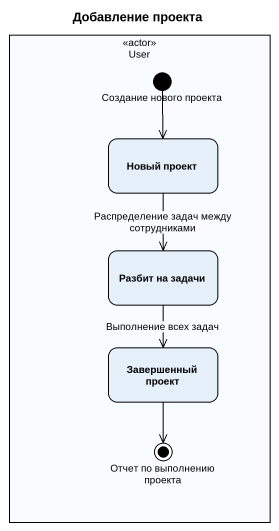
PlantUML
@startuml
title Добавление проекта
hide empty description
state User <<actor>> {
  state "Создание нового проекта" as Создание_нового_проекта <<start>>
  state "Новый проект" as Новый_проект
  state "Разбит на задачи" as Разбит_на_задачи
  state "Завершенный проект" as Завершенный_проект
  state "Отчет по выполнению проекта" as Отчет_по_выполнению_проекта <<end>>
}
Создание_нового_проекта --> Новый_проект
Новый_проект --> Разбит_на_задачи : Распределение задач между сотрудниками
Разбит_на_задачи --> Завершенный_проект : Выполнение всех задач
Завершенный_проект --> Отчет_по_выполнению_проекта
@enduml
